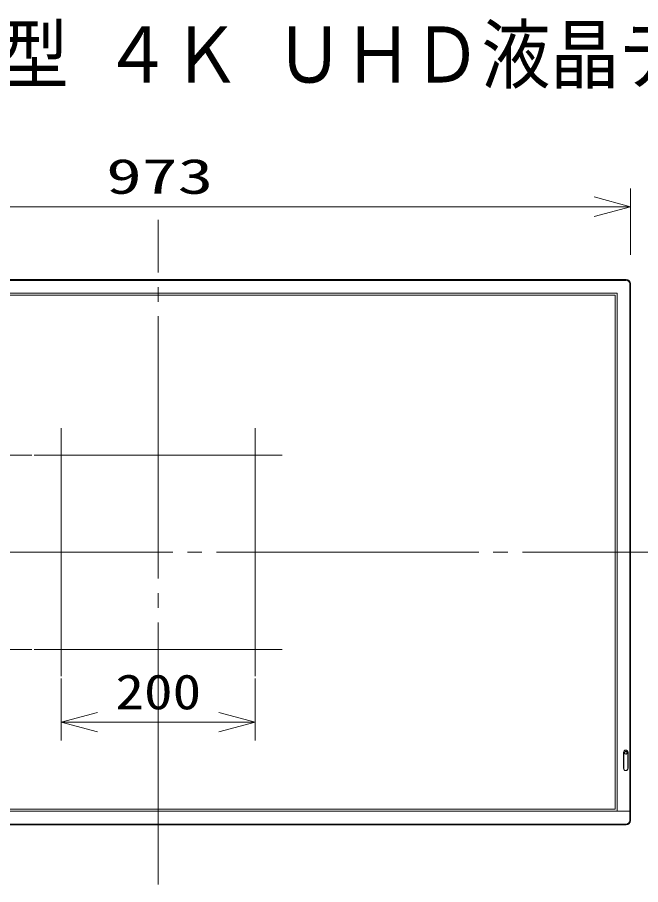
# Model space of a CAD drawing. Units: millimetres on the paper. Extents: x -62 to 64, y -59 to 59.
# Drawn here: x -20.1 to 22.7, y -0.2 to 59.3 of the extents above; entities that cross this region are included whole.
import ezdxf
from ezdxf.enums import TextEntityAlignment as Align

# ---------------------------------------------------------------- set-up
doc = ezdxf.new("R2010")
doc.units = ezdxf.units.MM
doc.linetypes.add('LONG_CHAIN', pattern=[21, 18, -1, 1, -1])
doc.layers.add('0-0_MOJI1', color=7, linetype='Continuous')
for name, color, linetype, lineweight in [('0-2_GAIKEI', 4, 'Continuous', 9), ('0-3_SUNPOU', 7, 'Continuous', 9), ('0-4_0', 7, 'Continuous', 9)]:
    doc.layers.add(name, color=color, linetype=linetype, lineweight=lineweight)
doc.styles.add('ＭＳ ゴシック', font='')
doc.styles.get('ＭＳ ゴシック').set_extended_font_data('MS Gothic')

# ---------------------------------------------------------------- blocks, each defined once
blk = doc.blocks.new('_Open30')
at = {"layer": '0-4_0'}
blk.add_line((0, 0), (-1, 0), dxfattribs=at)
blk.add_lwpolyline([(-1, 0.2679), (0, 0), (-1, -0.2679)], dxfattribs=at)

msp = doc.modelspace()

# ---------------------------------------------------------------- linework, layer by layer
at = {"layer": '0-2_GAIKEI', "color": 134, "linetype": 'LONG_CHAIN'}
for p, q in [((-10.451, -0.226), (-10.451, 45.4)), ((-17.118, 31.097), (-17.118, 14.077)), ((-3.784, 31.097), (-3.784, 14.077)), ((-18.961, 29.254), (-1.941, 29.254)), ((-48.441, 22.587), (27.539, 22.587)), ((-18.961, 15.921), (-1.941, 15.921))]:
    msp.add_line(p, q, dxfattribs=at)
at = {"layer": '0-2_GAIKEI', "color": 7}
for p, q in [((-42.584, 41.295), (21.682, 41.295)), ((21.983, 40.995), (21.983, 4.18)), ((21.683, 3.88), (-42.584, 3.88))]:
    msp.add_line(p, q, dxfattribs=at)
at = {"layer": '0-2_GAIKEI'}
for p, q in [((21.682, 41.241), (-42.584, 41.241)), ((21.682, 41.241), (21.682, 41.295)), ((21.983, 40.995), (21.929, 40.995)), ((21.929, 4.18), (21.929, 40.995)), ((-41.957, 40.368), (21.056, 40.368)), ((-41.818, 40.221), (20.916, 40.221)), ((20.916, 40.221), (20.916, 4.954)), ((21.056, 40.368), (21.056, 4.806)), ((21.499, 7.754), (21.499, 8.854)), ((21.505, 8.851), (21.505, 7.746)), ((21.509, 8.851), (21.505, 8.851)), ((21.509, 8.851), (21.509, 7.746)), ((21.601, 8.747), (21.653, 8.73)), ((21.796, 7.746), (21.796, 8.851)), ((21.8, 8.851), (21.796, 8.851)), ((21.8, 7.746), (21.8, 8.851)), ((21.806, 8.854), (21.806, 7.754)), ((21.505, 7.746), (21.509, 7.746)), ((21.796, 7.746), (21.8, 7.746)), ((-42.884, 4.806), (21.983, 4.806)), ((20.916, 4.954), (-41.818, 4.954)), ((21.929, 4.18), (21.983, 4.18)), ((-42.584, 3.933), (21.682, 3.933)), ((21.682, 3.88), (21.682, 3.933))]:
    msp.add_line(p, q, dxfattribs=at)
at = {"layer": '0-2_GAIKEI', "color": 7}
for centre, start, end in [((21.682, 40.995), 0, 90), ((21.682, 4.18), 270, 0)]:
    msp.add_arc(centre, 0.3, start, end, dxfattribs=at)
at = {"layer": '0-2_GAIKEI'}
for centre, radius, start, end in [((21.682, 40.995), 0.247, 0, 90), ((21.653, 8.854), 0.153, 135.05342, 180), ((21.653, 8.851), 0.147, 135.03485, 180), ((21.652, 8.851), 0.143, 134.9174, 180), ((21.653, 8.854), 0.153, 90, 135.01099), ((21.653, 8.851), 0.147, 90, 135.0133), ((21.653, 8.851), 0.143, 90, 134.92751), ((21.653, 8.854), 0.153, 44.93176, 90), ((21.653, 8.851), 0.147, 44.9197, 90), ((21.653, 8.851), 0.143, 45.01122, 90), ((21.653, 8.851), 0.143, 0, 45.05012), ((21.652, 8.851), 0.148, 0, 44.92963), ((21.652, 8.854), 0.153, 0, 44.91621), ((21.652, 8.818), 0.0871, 161.56798, 198.43202), ((21.653, 8.817), 0.0873, 126.14149, 161.47201), ((21.653, 8.818), 0.0873, 198.43989, 233.80707), ((21.653, 8.817), 0.0873, 90, 126.1733), ((21.653, 8.818), 0.0868, 53.7278, 90), ((21.653, 8.817), 0.0867, 270, 306.29484), ((21.652, 8.817), 0.0873, 18.51062, 53.7847), ((21.652, 8.818), 0.0874, 306.26674, 341.57741), ((21.653, 8.818), 0.0871, 341.57994, 18.42006), ((21.653, 7.754), 0.153, 180, 224.94523), ((21.653, 7.746), 0.148, 180, 225.2287), ((21.652, 7.746), 0.143, 180, 225.0826), ((21.653, 7.746), 0.143, 314.94988, 0), ((21.652, 7.746), 0.148, 314.78589, 0), ((21.652, 7.754), 0.153, 315.08513, 0), ((21.652, 7.754), 0.153, 225.04761, 270), ((21.653, 7.746), 0.143, 225.07249, 270), ((21.653, 7.754), 0.153, 270, 315.00958), ((21.653, 7.746), 0.143, 270, 314.98878), ((21.682, 4.18), 0.247, 270, 0)]:
    msp.add_arc(centre, radius, start, end, dxfattribs=at)
at = {"layer": '0-3_SUNPOU'}
for p, q in [((21.983, 42.995), (21.983, 47.545)), ((-40.384, 46.295), (19.483, 46.295)), ((-19.118, 29.254), (-23.368, 29.254)), ((-19.118, 15.921), (-23.368, 15.921)), ((-17.118, 13.921), (-17.118, 9.671)), ((-3.784, 13.921), (-3.784, 9.671)), ((-14.618, 10.921), (-6.284, 10.921))]:
    msp.add_line(p, q, dxfattribs=at)

# ---------------------------------------------------------------- block references
at = {"layer": '0-3_SUNPOU', "xscale": 2.5, "yscale": 2.5}
for p in [(21.983, 46.295), (-3.784, 10.921)]:
    msp.add_blockref('_Open30', p, dxfattribs=at)
at = {"layer": '0-3_SUNPOU', "xscale": 2.5, "yscale": 2.5, "rotation": 180}
msp.add_blockref('_Open30', (-17.118, 10.921), dxfattribs=at)

# ---------------------------------------------------------------- texts
at = {"layer": '0-0_MOJI1', "style": 'ＭＳ ゴシック', "width": 0.9}
msp.add_text('４３Ｖ型 ４Ｋ ＵＨＤ液晶ディスプレイ', height=3.849, dxfattribs=at).set_placement((-35.5, 53.66), align=Align.BOTTOM_LEFT)
at = {"layer": '0-3_SUNPOU', "style": 'ＭＳ ゴシック'}
for s, width, p in [('973', 1.5, (-14.022, 46.457)), ('200', 1.2, (-13.383, 11.083))]:
    msp.add_text(s, height=2.405, dxfattribs=dict(at, width=width)).set_placement(p, align=Align.BOTTOM_LEFT)

doc.saveas('drawing.dxf')
